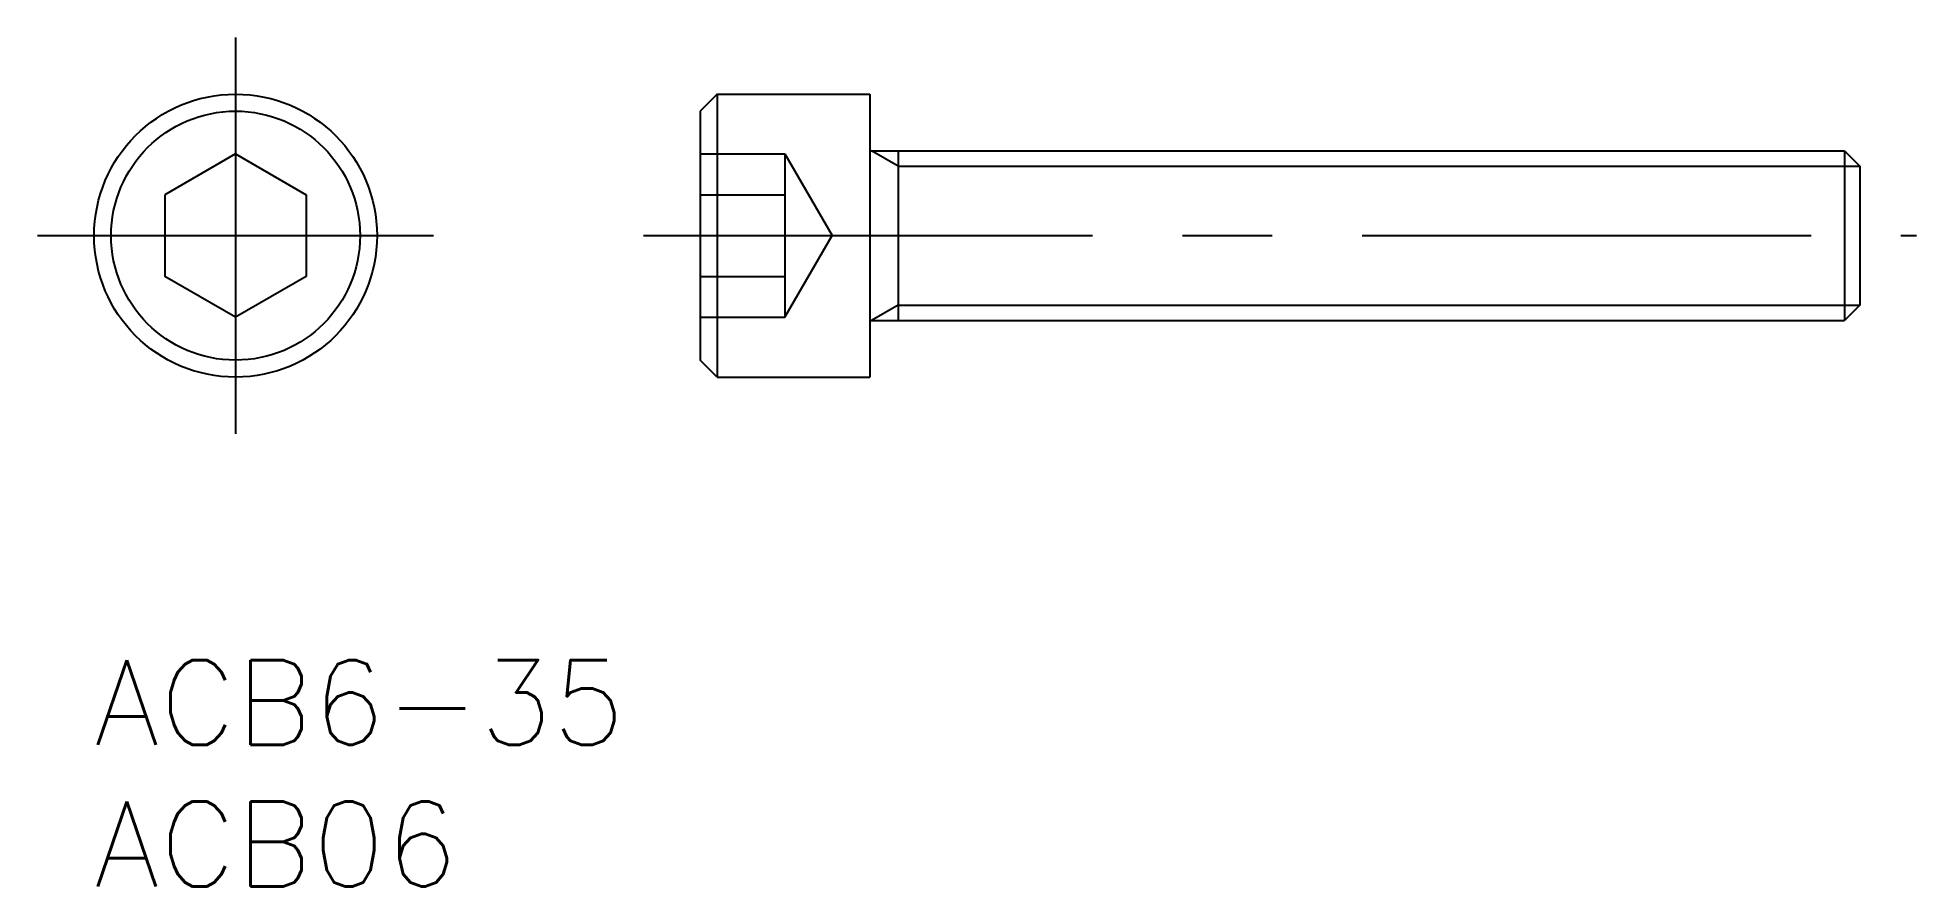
# Model space of a CAD drawing. Extents: x -2 to 64.4, y -8 to 22.
import ezdxf

# ---------------------------------------------------------------- set-up
doc = ezdxf.new("R2010")
doc.units = 0
doc.header["$LTSCALE"] = 0.5
doc.linetypes.add('CENTER', pattern=[50.8, 31.75, -6.35, 6.35, -6.35])
doc.linetypes.add('DASHED', pattern=[19.05, 12.7, -6.35])
for name, color, linetype in [('MSM_CENTER', 1, 'CENTER'), ('MSM_CONTINUOUS', 7, 'CONTINUOUS'), ('MSM_DASHED', 4, 'DASHED'), ('MSM_NARROW', 5, 'CONTINUOUS'), ('MSM_PART_NUMBER', 7, 'CONTINUOUS')]:
    doc.layers.add(name, color=color, linetype=linetype)
doc.styles.get("Standard").update_dxf_attribs({"font": 'txt.shx', "height": 3, "bigfont": 'bigfont.shx'})

# ---------------------------------------------------------------- blocks, each defined once
blk = doc.blocks.new('*U2')
at = {"layer": 'MSM_PART_NUMBER'}
blk.add_text('ACB06', height=3, dxfattribs=at).set_placement((0, -8))
blk = doc.blocks.new('*U3')
at = {"layer": 'MSM_PART_NUMBER'}
blk.add_text('ACB6-35', height=3, dxfattribs=at).set_placement((0, -3))

msp = doc.modelspace()

# ---------------------------------------------------------------- linework, layer by layer
at = {"layer": 'MSM_CENTER'}
for p, q in [((5, 22), (5, 8)), ((-2, 15), (12, 15)), ((19.423, 15), (64.423, 15))]:
    msp.add_line(p, q, dxfattribs=at)
at = {"layer": 'MSM_CONTINUOUS'}
for p, q in [((22.023, 20), (21.423, 19.4)), ((22.023, 20), (22.023, 10)), ((22.023, 20), (27.423, 20)), ((23.373, 20), (23.373, 20)), ((27.423, 20), (27.423, 10)), ((21.423, 19.4), (21.423, 10.6)), ((27.423, 18), (61.882, 18)), ((28.423, 18), (28.423, 12)), ((61.882, 18), (61.882, 12)), ((61.882, 18), (62.423, 17.458)), ((5, 17.887), (2.5, 16.443)), ((5, 17.887), (7.5, 16.443)), ((62.423, 17.458), (62.423, 12.542)), ((2.5, 16.443), (2.5, 13.557)), ((7.5, 16.443), (7.5, 13.557)), ((5, 12.113), (2.5, 13.557)), ((7.5, 13.557), (5, 12.113)), ((27.423, 12), (61.882, 12)), ((62.423, 12.542), (61.882, 12)), ((22.023, 10), (21.423, 10.6)), ((22.023, 10), (27.423, 10))]:
    msp.add_line(p, q, dxfattribs=at)
for radius in [5, 4.4]:
    msp.add_circle((5, 15), radius, dxfattribs=at)
at = {"layer": 'MSM_DASHED'}
for p, q in [((21.423, 17.887), (24.423, 17.887)), ((24.423, 17.887), (26.09, 15)), ((24.423, 17.887), (24.423, 12.113)), ((21.423, 16.443), (24.423, 16.443)), ((24.423, 12.113), (26.09, 15)), ((21.423, 13.557), (24.423, 13.557)), ((21.423, 12.113), (24.423, 12.113))]:
    msp.add_line(p, q, dxfattribs=at)
at = {"layer": 'MSM_NARROW'}
for p, q in [((28.423, 17.458), (27.485, 18)), ((28.423, 17.458), (62.423, 17.458)), ((28.423, 12.542), (27.485, 12)), ((28.423, 12.542), (62.423, 12.542))]:
    msp.add_line(p, q, dxfattribs=at)

# ---------------------------------------------------------------- block references
at = {"layer": 'MSM_CONTINUOUS'}
for name in ['*U3', '*U2']:
    msp.add_blockref(name, (0, 0), dxfattribs=at)

doc.saveas('drawing.dxf')
